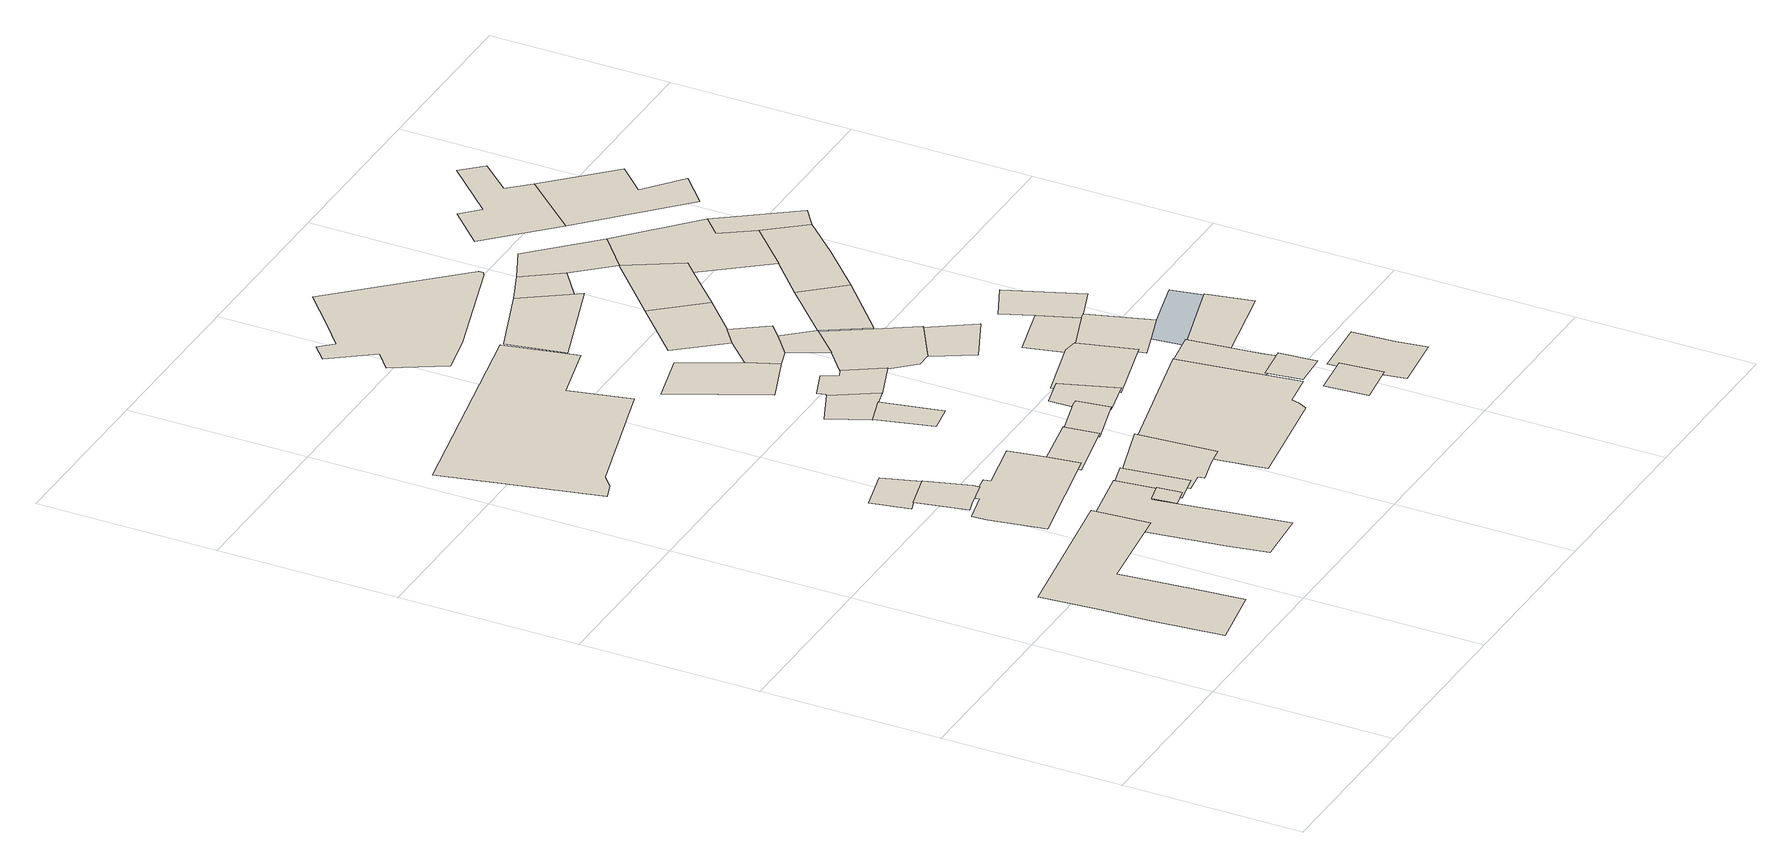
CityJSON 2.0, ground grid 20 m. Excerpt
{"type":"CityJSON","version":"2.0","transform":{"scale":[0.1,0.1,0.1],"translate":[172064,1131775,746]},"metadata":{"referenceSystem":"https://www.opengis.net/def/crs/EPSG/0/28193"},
"CityObjects":{
"building1":{"type":"Building","attributes":{"material":{"value":"dressed stone","sources":[{"name":"Amiran Atlas, sheet 11, map 4.2","type":"Secondary cartographic source"}],"paradata":{"author":"Beatrice Vaienti","date":"29-05-2023","version":0}},"time":{"estimatedStart":{"year":1841},"estimatedEnd":{"year":1938}},"roof":{"type":{"value":"hip","paradata":{"type":"user","author":"Beatrice Vaienti","date":"29-05-2023","comments":"In the Atlas the value is reported is 'gabled (tiles)', however it is not clear whether it refers to a hip or a gable roof. Therefore we assigned a random value between the two.","version":0}}},"numberOfFloors":{"value":"2","sources":[{"name":"Amiran Atlas, sheet 12, map 4.3","type":"Secondary cartographic source"}],"paradata":{"type":"user","author":"Beatrice Vaienti","date":"29-05-2023","comments":"In the atlas the value is \"1-3\", we have chosen a random value between 1 and 3 assigning a higher probability to 1 and 2 floors, respectively p=[0.35,0.35,0.3] for 1, 2, 3 floors","version":0}},"updatedGeometry":true,"terrainDifference":{"value":"3.437258095690166"}},"geometry":[{"type":"MultiSurface","lod":"0","boundaries":[[[0,1,2,3,4,5,6,7,8]]]}]},
"building2":{"type":"Building","attributes":{"material":{"value":"dressed stone","sources":[{"name":"Amiran Atlas, sheet 11, map 4.2","type":"Secondary cartographic source"}],"paradata":{"author":"Beatrice Vaienti","date":"29-05-2023","version":0}},"time":{"estimatedStart":{"year":1841},"estimatedEnd":{"year":1938}},"roof":{"type":{"value":"flat","paradata":{"type":"user","author":"Beatrice Vaienti","date":"29-05-2023","version":0}}},"numberOfFloors":{"value":"1","sources":[{"name":"Amiran Atlas, sheet 12, map 4.3","type":"Secondary cartographic source"}],"paradata":{"type":"user","author":"Beatrice Vaienti","date":"29-05-2023","comments":"In the atlas the value is \"1-3\", we have chosen a random value between 1 and 3 assigning a higher probability to 1 and 2 floors, respectively p=[0.35,0.35,0.3] for 1, 2, 3 floors","version":0}},"updatedGeometry":true,"terrainDifference":{"value":"0.8257360691478244"}},"geometry":[{"type":"MultiSurface","lod":"0","boundaries":[[[9,10,11,12,13]]]}]},
"building3":{"type":"Building","attributes":{"material":{"value":"dressed stone","sources":[{"name":"Amiran Atlas, sheet 11, map 4.2","type":"Secondary cartographic source"}],"paradata":{"author":"Beatrice Vaienti","date":"29-05-2023","version":0}},"time":{"estimatedStart":{"year":1841},"estimatedEnd":{"year":1938}},"roof":{"type":{"value":"flat","paradata":{"type":"user","author":"Beatrice Vaienti","date":"29-05-2023","version":0}}},"numberOfFloors":{"value":"3","sources":[{"name":"Amiran Atlas, sheet 12, map 4.3","type":"Secondary cartographic source"}],"paradata":{"type":"user","author":"Beatrice Vaienti","date":"29-05-2023","comments":"In the atlas the value is \"1-3\", we have chosen a random value between 1 and 3 assigning a higher probability to 1 and 2 floors, respectively p=[0.35,0.35,0.3] for 1, 2, 3 floors","version":0}},"updatedGeometry":true,"terrainDifference":{"value":"0.7704872213533381"}},"geometry":[{"type":"MultiSurface","lod":"0","boundaries":[[[14,15,16,17,18,19]]]}]},
"building4":{"type":"Building","attributes":{"material":{"value":"dressed stone","sources":[{"name":"Amiran Atlas, sheet 11, map 4.2","type":"Secondary cartographic source"}],"paradata":{"author":"Beatrice Vaienti","date":"29-05-2023","version":0}},"time":{"estimatedStart":{"year":1841},"estimatedEnd":{"year":1938}},"roof":{"type":{"value":"flat","paradata":{"type":"user","author":"Beatrice Vaienti","date":"29-05-2023","version":0}}},"numberOfFloors":{"value":"1","sources":[{"name":"Amiran Atlas, sheet 12, map 4.3","type":"Secondary cartographic source"}],"paradata":{"type":"user","author":"Beatrice Vaienti","date":"29-05-2023","comments":"In the atlas the value is \"1-3\", we have chosen a random value between 1 and 3 assigning a higher probability to 1 and 2 floors, respectively p=[0.35,0.35,0.3] for 1, 2, 3 floors","version":0}},"updatedGeometry":true,"terrainDifference":{"value":"1.8320247654512058"}},"geometry":[{"type":"MultiSurface","lod":"0","boundaries":[[[20,21,22,23,24,25,26,27]]]}]},
"building5":{"type":"Building","attributes":{"material":{"value":"dressed stone","sources":[{"name":"Amiran Atlas, sheet 11, map 4.2","type":"Secondary cartographic source"}],"paradata":{"author":"Beatrice Vaienti","date":"29-05-2023","version":0}},"time":{"estimatedStart":{"year":1841},"estimatedEnd":{"year":1938}},"roof":{"type":{"value":"flat","paradata":{"type":"user","author":"Beatrice Vaienti","date":"29-05-2023","version":0}}},"numberOfFloors":{"value":"3","sources":[{"name":"Amiran Atlas, sheet 12, map 4.3","type":"Secondary cartographic source"}],"paradata":{"type":"user","author":"Beatrice Vaienti","date":"29-05-2023","comments":"In the atlas the value is \"1-3\", we have chosen a random value between 1 and 3 assigning a higher probability to 1 and 2 floors, respectively p=[0.35,0.35,0.3] for 1, 2, 3 floors","version":0}},"updatedGeometry":true,"terrainDifference":{"value":"0.4299824862194946"}},"geometry":[{"type":"MultiSurface","lod":"0","boundaries":[[[28,29,30,31]]]}]},
"building6":{"type":"Building","attributes":{"material":{"value":"dressed stone","sources":[{"name":"Amiran Atlas, sheet 11, map 4.2","type":"Secondary cartographic source"}],"paradata":{"author":"Beatrice Vaienti","date":"29-05-2023","version":0}},"time":{"estimatedStart":{"year":1841},"estimatedEnd":{"year":1938}},"roof":{"type":{"value":"flat","paradata":{"type":"user","author":"Beatrice Vaienti","date":"29-05-2023","version":0}}},"numberOfFloors":{"value":"2","sources":[{"name":"Amiran Atlas, sheet 12, map 4.3","type":"Secondary cartographic source"}],"paradata":{"type":"user","author":"Beatrice Vaienti","date":"29-05-2023","comments":"In the atlas the value is \"1-3\", we have chosen a random value between 1 and 3 assigning a higher probability to 1 and 2 floors, respectively p=[0.35,0.35,0.3] for 1, 2, 3 floors","version":0}},"updatedGeometry":true,"terrainDifference":{"value":"2.21596628215292"}},"geometry":[{"type":"MultiSurface","lod":"0","boundaries":[[[32,33,34,35,36,37,38,39,40,41]]]}]},
"building7":{"type":"Building","attributes":{"material":{"value":"dressed stone","sources":[{"name":"Amiran Atlas, sheet 11, map 4.2","type":"Secondary cartographic source"}],"paradata":{"author":"Beatrice Vaienti","date":"29-05-2023","version":0}},"time":{"estimatedStart":{"year":1841},"estimatedEnd":{"year":1938}},"roof":{"type":{"value":"flat","paradata":{"type":"user","author":"Beatrice Vaienti","date":"29-05-2023","version":0}}},"numberOfFloors":{"value":"2","sources":[{"name":"Amiran Atlas, sheet 12, map 4.3","type":"Secondary cartographic source"}],"paradata":{"type":"user","author":"Beatrice Vaienti","date":"29-05-2023","comments":"In the atlas the value is \"1-3\", we have chosen a random value between 1 and 3 assigning a higher probability to 1 and 2 floors, respectively p=[0.35,0.35,0.3] for 1, 2, 3 floors","version":0}},"updatedGeometry":true,"terrainDifference":{"value":"0.7502610553853447"}},"geometry":[{"type":"MultiSurface","lod":"0","boundaries":[[[42,43,44,45,46]]]}]},
"building8":{"type":"Building","attributes":{"material":{"value":"dressed stone","sources":[{"name":"Amiran Atlas, sheet 11, map 4.2","type":"Secondary cartographic source"}],"paradata":{"author":"Beatrice Vaienti","date":"29-05-2023","version":0}},"time":{"estimatedStart":{"year":1841},"estimatedEnd":{"year":1938}},"roof":{"type":{"value":"domed","paradata":{"type":"user","author":"Beatrice Vaienti","date":"29-05-2023","version":0}}},"numberOfFloors":{"value":"1","sources":[{"name":"Amiran Atlas, sheet 12, map 4.3","type":"Secondary cartographic source"}],"paradata":{"type":"user","author":"Beatrice Vaienti","date":"29-05-2023","comments":"In the atlas the value is \"1-3\", we have chosen a random value between 1 and 3 assigning a higher probability to 1 and 2 floors, respectively p=[0.35,0.35,0.3] for 1, 2, 3 floors","version":0}},"updatedGeometry":true,"terrainDifference":{"value":"3.9379391100702343"}},"geometry":[{"type":"MultiSurface","lod":"0","boundaries":[[[47,48,49,50,51,52,53,54]]]}]},
"building9":{"type":"Building","attributes":{"material":{"value":"dressed stone","sources":[{"name":"Amiran Atlas, sheet 11, map 4.2","type":"Secondary cartographic source"}],"paradata":{"author":"Beatrice Vaienti","date":"29-05-2023","version":0}},"time":{"estimatedStart":{"year":1841},"estimatedEnd":{"year":1938}},"roof":{"type":{"value":"hip","paradata":{"type":"user","author":"Beatrice Vaienti","date":"29-05-2023","comments":"In the Atlas the value is reported is 'gabled (tiles)', however it is not clear whether it refers to a hip or a gable roof. Therefore we assigned a random value between the two.","version":0}}},"numberOfFloors":{"value":"2","sources":[{"name":"Amiran Atlas, sheet 12, map 4.3","type":"Secondary cartographic source"}],"paradata":{"type":"user","author":"Beatrice Vaienti","date":"29-05-2023","comments":"In the atlas the value is \"1-3\", we have chosen a random value between 1 and 3 assigning a higher probability to 1 and 2 floors, respectively p=[0.35,0.35,0.3] for 1, 2, 3 floors","version":0}},"updatedGeometry":true,"terrainDifference":{"value":"1.1109758219093784"}},"geometry":[{"type":"MultiSurface","lod":"0","boundaries":[[[55,56,57,58,59,60,61]]]}]},
"building10":{"type":"Building","attributes":{"material":{"value":"dressed stone","sources":[{"name":"Amiran Atlas, sheet 11, map 4.2","type":"Secondary cartographic source"}],"paradata":{"author":"Beatrice Vaienti","date":"29-05-2023","version":0}},"time":{"estimatedStart":{"year":1841},"estimatedEnd":{"year":1938}},"roof":{"type":{"value":"flat","paradata":{"type":"user","author":"Beatrice Vaienti","date":"29-05-2023","version":0}}},"numberOfFloors":{"value":"1","sources":[{"name":"Amiran Atlas, sheet 12, map 4.3","type":"Secondary cartographic source"}],"paradata":{"type":"user","author":"Beatrice Vaienti","date":"29-05-2023","comments":"In the atlas the value is \"1-3\", we have chosen a random value between 1 and 3 assigning a higher probability to 1 and 2 floors, respectively p=[0.35,0.35,0.3] for 1, 2, 3 floors","version":0}},"updatedGeometry":true,"terrainDifference":{"value":"1.0088172990038293"}},"geometry":[{"type":"MultiSurface","lod":"0","boundaries":[[[62,63,64,65]]]}]},
"building11":{"type":"Building","attributes":{"material":{"value":"dressed stone","sources":[{"name":"Amiran Atlas, sheet 11, map 4.2","type":"Secondary cartographic source"}],"paradata":{"author":"Beatrice Vaienti","date":"29-05-2023","version":0}},"time":{"estimatedStart":{"year":1841},"estimatedEnd":{"year":1938}},"roof":{"type":{"value":"flat","paradata":{"type":"user","author":"Beatrice Vaienti","date":"29-05-2023","version":0}}},"numberOfFloors":{"value":"2","sources":[{"name":"Amiran Atlas, sheet 12, map 4.3","type":"Secondary cartographic source"}],"paradata":{"type":"user","author":"Beatrice Vaienti","date":"29-05-2023","comments":"In the atlas the value is \"1-3\", we have chosen a random value between 1 and 3 assigning a higher probability to 1 and 2 floors, respectively p=[0.35,0.35,0.3] for 1, 2, 3 floors","version":0}},"updatedGeometry":true,"terrainDifference":{"value":"0.606574263845454"}},"geometry":[{"type":"MultiSurface","lod":"0","boundaries":[[[66,67,68,69]]]}]},
"building12":{"type":"Building","attributes":{"material":{"value":"dressed stone","sources":[{"name":"Amiran Atlas, sheet 11, map 4.2","type":"Secondary cartographic source"}],"paradata":{"author":"Beatrice Vaienti","date":"29-05-2023","version":0}},"time":{"estimatedStart":{"year":1841},"estimatedEnd":{"year":1938}},"roof":{"type":{"value":"flat","paradata":{"type":"user","author":"Beatrice Vaienti","date":"29-05-2023","version":0}}},"numberOfFloors":{"value":"2","sources":[{"name":"Amiran Atlas, sheet 12, map 4.3","type":"Secondary cartographic source"}],"paradata":{"type":"user","author":"Beatrice Vaienti","date":"29-05-2023","comments":"In the atlas the value is \"1-3\", we have chosen a random value between 1 and 3 assigning a higher probability to 1 and 2 floors, respectively p=[0.35,0.35,0.3] for 1, 2, 3 floors","version":0}},"updatedGeometry":true,"terrainDifference":{"value":"0.7149552802057005"}},"geometry":[{"type":"MultiSurface","lod":"0","boundaries":[[[70,71,72,73,74]]]}]},
"building13":{"type":"Building","attributes":{"material":{"value":"dressed stone","sources":[{"name":"Amiran Atlas, sheet 11, map 4.2","type":"Secondary cartographic source"}],"paradata":{"author":"Beatrice Vaienti","date":"29-05-2023","version":0}},"time":{"estimatedStart":{"year":1841},"estimatedEnd":{"year":1938}},"roof":{"type":{"value":"hip","paradata":{"type":"user","author":"Beatrice Vaienti","date":"29-05-2023","comments":"In the Atlas the value is reported is 'gabled (tiles)', however it is not clear whether it refers to a hip or a gable roof. Therefore we assigned a random value between the two.","version":0}}},"numberOfFloors":{"value":"2","sources":[{"name":"Amiran Atlas, sheet 12, map 4.3","type":"Secondary cartographic source"}],"paradata":{"type":"user","author":"Beatrice Vaienti","date":"29-05-2023","comments":"In the atlas the value is \"1-3\", we have chosen a random value between 1 and 3 assigning a higher probability to 1 and 2 floors, respectively p=[0.35,0.35,0.3] for 1, 2, 3 floors","version":0}},"updatedGeometry":true,"terrainDifference":{"value":"0.5171130310709122"}},"geometry":[{"type":"MultiSurface","lod":"0","boundaries":[[[75,76,77,78,79]]]}]},
"building14":{"type":"Building","attributes":{"material":{"value":"dressed stone","sources":[{"name":"Amiran Atlas, sheet 11, map 4.2","type":"Secondary cartographic source"}],"paradata":{"author":"Beatrice Vaienti","date":"29-05-2023","version":0}},"time":{"estimatedStart":{"year":1841},"estimatedEnd":{"year":1938}},"roof":{"type":{"value":"flat","paradata":{"type":"user","author":"Beatrice Vaienti","date":"29-05-2023","version":0}}},"numberOfFloors":{"value":"3","sources":[{"name":"Amiran Atlas, sheet 12, map 4.3","type":"Secondary cartographic source"}],"paradata":{"type":"user","author":"Beatrice Vaienti","date":"29-05-2023","comments":"In the atlas the value is \"1-3\", we have chosen a random value between 1 and 3 assigning a higher probability to 1 and 2 floors, respectively p=[0.35,0.35,0.3] for 1, 2, 3 floors","version":0}},"updatedGeometry":true,"terrainDifference":{"value":"1.204039812646457"}},"geometry":[{"type":"MultiSurface","lod":"0","boundaries":[[[80,81,82,83,84]]]}]},
"building15":{"type":"Building","attributes":{"material":{"value":"dressed stone","sources":[{"name":"Amiran Atlas, sheet 11, map 4.2","type":"Secondary cartographic source"}],"paradata":{"author":"Beatrice Vaienti","date":"29-05-2023","version":0}},"time":{"estimatedStart":{"year":1841},"estimatedEnd":{"year":1938}},"roof":{"type":{"value":"flat","paradata":{"type":"user","author":"Beatrice Vaienti","date":"29-05-2023","version":0}}},"numberOfFloors":{"value":"2","sources":[{"name":"Amiran Atlas, sheet 12, map 4.3","type":"Secondary cartographic source"}],"paradata":{"type":"user","author":"Beatrice Vaienti","date":"29-05-2023","comments":"In the atlas the value is \"1-3\", we have chosen a random value between 1 and 3 assigning a higher probability to 1 and 2 floors, respectively p=[0.35,0.35,0.3] for 1, 2, 3 floors","version":0}},"updatedGeometry":true,"terrainDifference":{"value":"1.6323331567246933"}},"geometry":[{"type":"MultiSurface","lod":"0","boundaries":[[[85,86,87,88,89,90,91,92,93]]]}]},
"building16":{"type":"Building","attributes":{"material":{"value":"dressed stone","sources":[{"name":"Amiran Atlas, sheet 11, map 4.2","type":"Secondary cartographic source"}],"paradata":{"author":"Beatrice Vaienti","date":"29-05-2023","version":0}},"time":{"estimatedStart":{"year":1841},"estimatedEnd":{"year":1938}},"roof":{"type":{"value":"flat","paradata":{"type":"user","author":"Beatrice Vaienti","date":"29-05-2023","version":0}}},"numberOfFloors":{"value":"2","sources":[{"name":"Amiran Atlas, sheet 12, map 4.3","type":"Secondary cartographic source"}],"paradata":{"type":"user","author":"Beatrice Vaienti","date":"29-05-2023","comments":"In the atlas the value is \"1-3\", we have chosen a random value between 1 and 3 assigning a higher probability to 1 and 2 floors, respectively p=[0.35,0.35,0.3] for 1, 2, 3 floors","version":0}},"updatedGeometry":true,"terrainDifference":{"value":"0.22734903493826278"}},"geometry":[{"type":"MultiSurface","lod":"0","boundaries":[[[94,95,96,97,98,99,100,101]]]}]},
"building17":{"type":"Building","attributes":{"material":{"value":"dressed stone","sources":[{"name":"Amiran Atlas, sheet 11, map 4.2","type":"Secondary cartographic source"}],"paradata":{"author":"Beatrice Vaienti","date":"29-05-2023","version":0}},"time":{"estimatedStart":{"year":1841},"estimatedEnd":{"year":1938}},"roof":{"type":{"value":"domed","paradata":{"type":"user","author":"Beatrice Vaienti","date":"29-05-2023","version":0}}},"numberOfFloors":{"value":"3","sources":[{"name":"Amiran Atlas, sheet 12, map 4.3","type":"Secondary cartographic source"}],"paradata":{"type":"user","author":"Beatrice Vaienti","date":"29-05-2023","comments":"In the atlas the value is \"1-3\", we have chosen a random value between 1 and 3 assigning a higher probability to 1 and 2 floors, respectively p=[0.35,0.35,0.3] for 1, 2, 3 floors","version":0}},"updatedGeometry":true,"terrainDifference":{"value":"0.4690603422130225"}},"geometry":[{"type":"MultiSurface","lod":"0","boundaries":[[[102,103,104,105,106,107]]]}]},
"building18":{"type":"Building","attributes":{"material":{"value":"dressed stone","sources":[{"name":"Amiran Atlas, sheet 11, map 4.2","type":"Secondary cartographic source"}],"paradata":{"author":"Beatrice Vaienti","date":"29-05-2023","version":0}},"time":{"estimatedStart":{"year":1841},"estimatedEnd":{"year":1938}},"roof":{"type":{"value":"domed","paradata":{"type":"user","author":"Beatrice Vaienti","date":"29-05-2023","version":0}}},"numberOfFloors":{"value":"3","sources":[{"name":"Amiran Atlas, sheet 12, map 4.3","type":"Secondary cartographic source"}],"paradata":{"type":"user","author":"Beatrice Vaienti","date":"29-05-2023","comments":"In the atlas the value is \"1-3\", we have chosen a random value between 1 and 3 assigning a higher probability to 1 and 2 floors, respectively p=[0.35,0.35,0.3] for 1, 2, 3 floors","version":0}},"updatedGeometry":true,"terrainDifference":{"value":"2.5144906323185423"}},"geometry":[{"type":"MultiSurface","lod":"0","boundaries":[[[108,109,110,111,112,113,114,115,116,117,118,119,120]]]}]},
"building19":{"type":"Building","attributes":{"material":{"value":"dressed stone","sources":[{"name":"Amiran Atlas, sheet 11, map 4.2","type":"Secondary cartographic source"}],"paradata":{"author":"Beatrice Vaienti","date":"29-05-2023","version":0}},"time":{"estimatedStart":{"year":1841},"estimatedEnd":{"year":1938}},"roof":{"type":{"value":"flat","paradata":{"type":"user","author":"Beatrice Vaienti","date":"29-05-2023","version":0}}},"numberOfFloors":{"value":"1","sources":[{"name":"Amiran Atlas, sheet 12, map 4.3","type":"Secondary cartographic source"}],"paradata":{"type":"user","author":"Beatrice Vaienti","date":"29-05-2023","comments":"In the atlas the value is \"1-3\", we have chosen a random value between 1 and 3 assigning a higher probability to 1 and 2 floors, respectively p=[0.35,0.35,0.3] for 1, 2, 3 floors","version":0}},"updatedGeometry":true,"terrainDifference":{"value":"2.3283064365386963e-13"}},"geometry":[{"type":"MultiSurface","lod":"0","boundaries":[[[82,81,121,122,123,124,125]]]}]},
"building20":{"type":"Building","attributes":{"material":{"value":"dressed stone","sources":[{"name":"Amiran Atlas, sheet 11, map 4.2","type":"Secondary cartographic source"}],"paradata":{"author":"Beatrice Vaienti","date":"29-05-2023","version":0}},"time":{"estimatedStart":{"year":1841},"estimatedEnd":{"year":1938}},"roof":{"type":{"value":"flat","paradata":{"type":"user","author":"Beatrice Vaienti","date":"29-05-2023","version":0}}},"numberOfFloors":{"value":"1","sources":[{"name":"Amiran Atlas, sheet 12, map 4.3","type":"Secondary cartographic source"}],"paradata":{"type":"user","author":"Beatrice Vaienti","date":"29-05-2023","comments":"In the atlas the value is \"1-3\", we have chosen a random value between 1 and 3 assigning a higher probability to 1 and 2 floors, respectively p=[0.35,0.35,0.3] for 1, 2, 3 floors","version":0}},"updatedGeometry":true,"terrainDifference":{"value":"0.9658957845433616"}},"geometry":[{"type":"MultiSurface","lod":"0","boundaries":[[[126,127,128,129]]]}]},
"building21":{"type":"Building","attributes":{"material":{"value":"dressed stone","sources":[{"name":"Amiran Atlas, sheet 11, map 4.2","type":"Secondary cartographic source"}],"paradata":{"author":"Beatrice Vaienti","date":"29-05-2023","version":0}},"time":{"estimatedStart":{"year":1841},"estimatedEnd":{"year":1938}},"roof":{"type":{"value":"gable","paradata":{"type":"user","author":"Beatrice Vaienti","date":"29-05-2023","comments":"In the Atlas the value is reported is 'gabled (tiles)', however it is not clear whether it refers to a hip or a gable roof. Therefore we assigned a random value between the two.","version":0}}},"numberOfFloors":{"value":"2","sources":[{"name":"Amiran Atlas, sheet 12, map 4.3","type":"Secondary cartographic source"}],"paradata":{"type":"user","author":"Beatrice Vaienti","date":"29-05-2023","comments":"In the atlas the value is \"1-3\", we have chosen a random value between 1 and 3 assigning a higher probability to 1 and 2 floors, respectively p=[0.35,0.35,0.3] for 1, 2, 3 floors","version":0}},"updatedGeometry":true,"terrainDifference":{"value":"1.1641532182693482e-13"}},"geometry":[{"type":"MultiSurface","lod":"0","boundaries":[[[121,130,131,132,122]]]}]},
"building22":{"type":"Building","attributes":{"material":{"value":"dressed stone","sources":[{"name":"Amiran Atlas, sheet 11, map 4.2","type":"Secondary cartographic source"}],"paradata":{"author":"Beatrice Vaienti","date":"29-05-2023","version":0}},"time":{"estimatedStart":{"year":1841},"estimatedEnd":{"year":1938}},"roof":{"type":{"value":"domed","paradata":{"type":"user","author":"Beatrice Vaienti","date":"29-05-2023","version":0}}},"numberOfFloors":{"value":"3","sources":[{"name":"Amiran Atlas, sheet 12, map 4.3","type":"Secondary cartographic source"}],"paradata":{"type":"user","author":"Beatrice Vaienti","date":"29-05-2023","comments":"In the atlas the value is \"1-3\", we have chosen a random value between 1 and 3 assigning a higher probability to 1 and 2 floors, respectively p=[0.35,0.35,0.3] for 1, 2, 3 floors","version":0}},"updatedGeometry":true,"terrainDifference":{"value":"0.7415327189211967"}},"geometry":[{"type":"MultiSurface","lod":"0","boundaries":[[[133,134,135,136,137,138]]]}]},
"building23":{"type":"Building","attributes":{"material":{"value":"dressed stone","sources":[{"name":"Amiran Atlas, sheet 11, map 4.2","type":"Secondary cartographic source"}],"paradata":{"author":"Beatrice Vaienti","date":"29-05-2023","version":0}},"time":{"estimatedStart":{"year":1841},"estimatedEnd":{"year":1938}},"roof":{"type":{"value":"domed","paradata":{"type":"user","author":"Beatrice Vaienti","date":"29-05-2023","version":0}}},"numberOfFloors":{"value":"3","sources":[{"name":"Amiran Atlas, sheet 12, map 4.3","type":"Secondary cartographic source"}],"paradata":{"type":"user","author":"Beatrice Vaienti","date":"29-05-2023","comments":"In the atlas the value is \"1-3\", we have chosen a random value between 1 and 3 assigning a higher probability to 1 and 2 floors, respectively p=[0.35,0.35,0.3] for 1, 2, 3 floors","version":0}},"updatedGeometry":true,"terrainDifference":{"value":"0.10912026668060572"}},"geometry":[{"type":"MultiSurface","lod":"0","boundaries":[[[139,140,141,142,143,144,145,146]]]}]},
"building24":{"type":"Building","attributes":{"material":{"value":"dressed stone","sources":[{"name":"Amiran Atlas, sheet 11, map 4.2","type":"Secondary cartographic source"}],"paradata":{"author":"Beatrice Vaienti","date":"29-05-2023","version":0}},"time":{"estimatedStart":{"year":1841},"estimatedEnd":{"year":1938}},"roof":{"type":{"value":"flat","paradata":{"type":"user","author":"Beatrice Vaienti","date":"29-05-2023","version":0}}},"numberOfFloors":{"value":"2","sources":[{"name":"Amiran Atlas, sheet 12, map 4.3","type":"Secondary cartographic source"}],"paradata":{"type":"user","author":"Beatrice Vaienti","date":"29-05-2023","comments":"In the atlas the value is \"1-3\", we have chosen a random value between 1 and 3 assigning a higher probability to 1 and 2 floors, respectively p=[0.35,0.35,0.3] for 1, 2, 3 floors","version":0}},"updatedGeometry":true,"terrainDifference":{"value":"0.48340824361913837"}},"geometry":[{"type":"MultiSurface","lod":"0","boundaries":[[[147,148,149,150]]]}]},
"building25":{"type":"Building","attributes":{"material":{"value":"dressed stone","sources":[{"name":"Amiran Atlas, sheet 11, map 4.2","type":"Secondary cartographic source"}],"paradata":{"author":"Beatrice Vaienti","date":"29-05-2023","version":0}},"time":{"estimatedStart":{"year":1841},"estimatedEnd":{"year":1938}},"roof":{"type":{"value":"flat","paradata":{"type":"user","author":"Beatrice Vaienti","date":"29-05-2023","version":0}}},"numberOfFloors":{"value":"2","sources":[{"name":"Amiran Atlas, sheet 12, map 4.3","type":"Secondary cartographic source"}],"paradata":{"type":"user","author":"Beatrice Vaienti","date":"29-05-2023","comments":"In the atlas the value is \"1-3\", we have chosen a random value between 1 and 3 assigning a higher probability to 1 and 2 floors, respectively p=[0.35,0.35,0.3] for 1, 2, 3 floors","version":0}},"updatedGeometry":true,"terrainDifference":{"value":"0.06147540983615909"}},"geometry":[{"type":"MultiSurface","lod":"0","boundaries":[[[151,152,153,125,124]]]}]},
"building26":{"type":"Building","attributes":{"material":{"value":"dressed stone","sources":[{"name":"Amiran Atlas, sheet 11, map 4.2","type":"Secondary cartographic source"}],"paradata":{"author":"Beatrice Vaienti","date":"29-05-2023","version":0}},"time":{"estimatedStart":{"year":1841},"estimatedEnd":{"year":1938}},"roof":{"type":{"value":"flat","paradata":{"type":"user","author":"Beatrice Vaienti","date":"29-05-2023","version":0}}},"numberOfFloors":{"value":"2","sources":[{"name":"Amiran Atlas, sheet 12, map 4.3","type":"Secondary cartographic source"}],"paradata":{"type":"user","author":"Beatrice Vaienti","date":"29-05-2023","comments":"In the atlas the value is \"1-3\", we have chosen a random value between 1 and 3 assigning a higher probability to 1 and 2 floors, respectively p=[0.35,0.35,0.3] for 1, 2, 3 floors","version":0}},"updatedGeometry":true,"terrainDifference":{"value":"0.4044124916610308"}},"geometry":[{"type":"MultiSurface","lod":"0","boundaries":[[[154,155,156,157]]]}]},
"building27":{"type":"Building","attributes":{"material":{"value":"dressed stone","sources":[{"name":"Amiran Atlas, sheet 11, map 4.2","type":"Secondary cartographic source"}],"paradata":{"author":"Beatrice Vaienti","date":"29-05-2023","version":0}},"time":{"estimatedStart":{"year":1841},"estimatedEnd":{"year":1938}},"roof":{"type":{"value":"domed","paradata":{"type":"user","author":"Beatrice Vaienti","date":"29-05-2023","version":0}}},"numberOfFloors":{"value":"2","sources":[{"name":"Amiran Atlas, sheet 12, map 4.3","type":"Secondary cartographic source"}],"paradata":{"type":"user","author":"Beatrice Vaienti","date":"29-05-2023","comments":"In the atlas the value is \"1-3\", we have chosen a random value between 1 and 3 assigning a higher probability to 1 and 2 floors, respectively p=[0.35,0.35,0.3] for 1, 2, 3 floors","version":0}},"updatedGeometry":true,"terrainDifference":{"value":"0.14486687999987044"}},"geometry":[{"type":"MultiSurface","lod":"0","boundaries":[[[158,159,160,161]]]}]},
"building28":{"type":"Building","attributes":{"material":{"value":"dressed stone","sources":[{"name":"Amiran Atlas, sheet 11, map 4.2","type":"Secondary cartographic source"}],"paradata":{"author":"Beatrice Vaienti","date":"29-05-2023","version":0}},"time":{"estimatedStart":{"year":1841},"estimatedEnd":{"year":1938}},"roof":{"type":{"value":"flat","paradata":{"type":"user","author":"Beatrice Vaienti","date":"29-05-2023","version":0}}},"numberOfFloors":{"value":"3","sources":[{"name":"Amiran Atlas, sheet 12, map 4.3","type":"Secondary cartographic source"}],"paradata":{"type":"user","author":"Beatrice Vaienti","date":"29-05-2023","comments":"In the atlas the value is \"1-3\", we have chosen a random value between 1 and 3 assigning a higher probability to 1 and 2 floors, respectively p=[0.35,0.35,0.3] for 1, 2, 3 floors","version":0}},"updatedGeometry":true,"terrainDifference":{"value":"0.6694773411266506"}},"geometry":[{"type":"MultiSurface","lod":"0","boundaries":[[[162,163,164,165,166,167]]]}]},
"building29":{"type":"Building","attributes":{"material":{"value":"dressed stone","sources":[{"name":"Amiran Atlas, sheet 11, map 4.2","type":"Secondary cartographic source"}],"paradata":{"author":"Beatrice Vaienti","date":"29-05-2023","version":0}},"time":{"estimatedStart":{"year":1841},"estimatedEnd":{"year":1938}},"roof":{"type":{"value":"flat","paradata":{"type":"user","author":"Beatrice Vaienti","date":"29-05-2023","version":0}}},"numberOfFloors":{"value":"1","sources":[{"name":"Amiran Atlas, sheet 12, map 4.3","type":"Secondary cartographic source"}],"paradata":{"type":"user","author":"Beatrice Vaienti","date":"29-05-2023","comments":"In the atlas the value is \"1-3\", we have chosen a random value between 1 and 3 assigning a higher probability to 1 and 2 floors, respectively p=[0.35,0.35,0.3] for 1, 2, 3 floors","version":0}},"updatedGeometry":true,"terrainDifference":{"value":"0.0"}},"geometry":[{"type":"MultiSurface","lod":"0","boundaries":[[[168,169,170,128]]]}]},
"building30":{"type":"Building","attributes":{"material":{"value":"dressed stone","sources":[{"name":"Amiran Atlas, sheet 11, map 4.2","type":"Secondary cartographic source"}],"paradata":{"author":"Beatrice Vaienti","date":"29-05-2023","version":0}},"time":{"estimatedStart":{"year":1841},"estimatedEnd":{"year":1938}},"roof":{"type":{"value":"flat","paradata":{"type":"user","author":"Beatrice Vaienti","date":"29-05-2023","version":0}}},"numberOfFloors":{"value":"2","sources":[{"name":"Amiran Atlas, sheet 12, map 4.3","type":"Secondary cartographic source"}],"paradata":{"type":"user","author":"Beatrice Vaienti","date":"29-05-2023","comments":"In the atlas the value is \"1-3\", we have chosen a random value between 1 and 3 assigning a higher probability to 1 and 2 floors, respectively p=[0.35,0.35,0.3] for 1, 2, 3 floors","version":0}},"updatedGeometry":true,"terrainDifference":{"value":"0.7273186514113331"}},"geometry":[{"type":"MultiSurface","lod":"0","boundaries":[[[171,172,173,174,175,176,177]]]}]},
"building31":{"type":"Building","attributes":{"material":{"value":"dressed stone","sources":[{"name":"Amiran Atlas, sheet 11, map 4.2","type":"Secondary cartographic source"}],"paradata":{"author":"Beatrice Vaienti","date":"29-05-2023","version":0}},"time":{"estimatedStart":{"year":1841},"estimatedEnd":{"year":1938}},"roof":{"type":{"value":"domed","paradata":{"type":"user","author":"Beatrice Vaienti","date":"29-05-2023","version":0}}},"numberOfFloors":{"value":"1","sources":[{"name":"Amiran Atlas, sheet 12, map 4.3","type":"Secondary cartographic source"}],"paradata":{"type":"user","author":"Beatrice Vaienti","date":"29-05-2023","comments":"In the atlas the value is \"1-3\", we have chosen a random value between 1 and 3 assigning a higher probability to 1 and 2 floors, respectively p=[0.35,0.35,0.3] for 1, 2, 3 floors","version":0}},"updatedGeometry":true,"terrainDifference":{"value":"0.35739802692690864"}},"geometry":[{"type":"MultiSurface","lod":"0","boundaries":[[[178,179,180,181,182]]]}]},
"building32":{"type":"Building","attributes":{"material":{"value":"dressed stone","sources":[{"name":"Amiran Atlas, sheet 11, map 4.2","type":"Secondary cartographic source"}],"paradata":{"author":"Beatrice Vaienti","date":"29-05-2023","version":0}},"time":{"estimatedStart":{"year":1841},"estimatedEnd":{"year":1938}},"roof":{"type":{"value":"flat","paradata":{"type":"user","author":"Beatrice Vaienti","date":"29-05-2023","version":0}}},"numberOfFloors":{"value":"1","sources":[{"name":"Amiran Atlas, sheet 12, map 4.3","type":"Secondary cartographic source"}],"paradata":{"type":"user","author":"Beatrice Vaienti","date":"29-05-2023","comments":"In the atlas the value is \"1-3\", we have chosen a random value between 1 and 3 assigning a higher probability to 1 and 2 floors, respectively p=[0.35,0.35,0.3] for 1, 2, 3 floors","version":0}},"updatedGeometry":true,"terrainDifference":{"value":"2.3283064365386963e-13"}},"geometry":[{"type":"MultiSurface","lod":"0","boundaries":[[[183,184,185,132]]]}]},
"building33":{"type":"Building","attributes":{"material":{"value":"dressed stone","sources":[{"name":"Amiran Atlas, sheet 11, map 4.2","type":"Secondary cartographic source"}],"paradata":{"author":"Beatrice Vaienti","date":"29-05-2023","version":0}},"time":{"estimatedStart":{"year":1841},"estimatedEnd":{"year":1938}},"roof":{"type":{"value":"flat","paradata":{"type":"predicted","date":"05-06-2023","comments":"Random Forest Classifier","version":0}}},"numberOfFloors":{"value":"3","sources":[{"name":"Amiran Atlas, sheet 12, map 4.3","type":"Secondary cartographic source"}],"paradata":{"type":"user","author":"Beatrice Vaienti","date":"29-05-2023","comments":"In the atlas the value is \"1-3\", we have chosen a random value between 1 and 3 assigning a higher probability to 1 and 2 floors, respectively p=[0.35,0.35,0.3] for 1, 2, 3 floors","version":0}},"updatedGeometry":true,"terrainDifference":{"value":"0.5558768790569156"}},"geometry":[{"type":"MultiSurface","lod":"0","boundaries":[[[179,186,187,188,189,190,180]]]}]},
"building34":{"type":"Building","attributes":{"material":{"value":"dressed stone","sources":[{"name":"Amiran Atlas, sheet 11, map 4.2","type":"Secondary cartographic source"}],"paradata":{"author":"Beatrice Vaienti","date":"29-05-2023","version":0}},"time":{"estimatedStart":{"year":1841},"estimatedEnd":{"year":1938}},"roof":{"type":{"value":"flat","paradata":{"type":"user","author":"Beatrice Vaienti","date":"29-05-2023","version":0}}},"numberOfFloors":{"value":"1","sources":[{"name":"Amiran Atlas, sheet 12, map 4.3","type":"Secondary cartographic source"}],"paradata":{"type":"user","author":"Beatrice Vaienti","date":"29-05-2023","comments":"In the atlas the value is \"1-3\", we have chosen a random value between 1 and 3 assigning a higher probability to 1 and 2 floors, respectively p=[0.35,0.35,0.3] for 1, 2, 3 floors","version":0}},"updatedGeometry":true,"terrainDifference":{"value":"1.1641532182693482e-13"}},"geometry":[{"type":"MultiSurface","lod":"0","boundaries":[[[151,191,192,193,152]]]}]},
"building35":{"type":"Building","attributes":{"material":{"paradata":{"version":0}},"time":{"estimatedStart":{"year":1841},"estimatedEnd":{"year":1938}},"roof":{"type":{"value":"flat","paradata":{"type":"user","author":"Beatrice Vaienti","date":"29-05-2023","version":0}}},"numberOfFloors":{"value":"1","sources":[{"name":"Amiran Atlas, sheet 12, map 4.3","type":"Secondary cartographic source"}],"paradata":{"type":"user","author":"Beatrice Vaienti","date":"29-05-2023","comments":"In the atlas the value is \"1-3\", we have chosen a random value between 1 and 3 assigning a higher probability to 1 and 2 floors, respectively p=[0.35,0.35,0.3] for 1, 2, 3 floors","version":0}},"updatedGeometry":true,"terrainDifference":{"value":"0.0"}},"geometry":[{"type":"MultiSurface","lod":"0","boundaries":[[[194,195,170,169,193]]]}]},
"building36":{"type":"Building","attributes":{"material":{"value":"dressed stone","sources":[{"name":"Amiran Atlas, sheet 11, map 4.2","type":"Secondary cartographic source"}],"paradata":{"author":"Beatrice Vaienti","date":"29-05-2023","version":0}},"time":{"estimatedStart":{"year":1841},"estimatedEnd":{"year":1938}},"roof":{"type":{"value":"flat","paradata":{"type":"user","author":"Beatrice Vaienti","date":"29-05-2023","version":0}}},"numberOfFloors":{"value":"1","sources":[{"name":"Amiran Atlas, sheet 12, map 4.3","type":"Secondary cartographic source"}],"paradata":{"type":"user","author":"Beatrice Vaienti","date":"29-05-2023","comments":"In the atlas the value is \"1-3\", we have chosen a random value between 1 and 3 assigning a higher probability to 1 and 2 floors, respectively p=[0.35,0.35,0.3] for 1, 2, 3 floors","version":0}},"updatedGeometry":true,"terrainDifference":{"value":"0.8067036332233111"}},"geometry":[{"type":"MultiSurface","lod":"0","boundaries":[[[196,197,198,199]]]}]},
"object1":{"type":"GenericCityObject","attributes":{"material":{"value":"dressed stone","sources":[{"name":"Amiran Atlas, sheet 11, map 4.2","type":"Secondary cartographic source"}],"paradata":{"author":"Beatrice Vaienti","date":"29-05-2023","version":0}},"time":{"estimatedStart":{"year":1841},"estimatedEnd":{"year":1938}},"roof":{"type":{"value":"flat","paradata":{"type":"user","author":"Beatrice Vaienti","date":"29-05-2023","version":0}}},"numberOfFloors":{"value":"1","sources":[{"name":"Amiran Atlas, sheet 12, map 4.3","type":"Secondary cartographic source"}],"paradata":{"type":"user","author":"Beatrice Vaienti","date":"29-05-2023","comments":"In the atlas the value is \"1-3\", we have chosen a random value between 1 and 3 assigning a higher probability to 1 and 2 floors, respectively p=[0.35,0.35,0.3] for 1, 2, 3 floors","version":0}},"updatedGeometry":true,"terrainDifference":{"value":"0.6789060133115854"}},"geometry":[{"type":"MultiSurface","lod":"0","boundaries":[[[200,201,202,203,204]]]}]},
"building37":{"type":"Building","attributes":{"material":{"value":"dressed stone","sources":[{"name":"Amiran Atlas, sheet 11, map 4.2","type":"Secondary cartographic source"}],"paradata":{"author":"Beatrice Vaienti","date":"29-05-2023","version":0}},"time":{"estimatedStart":{"year":1841},"estimatedEnd":{"year":1938}},"roof":{"type":{"value":"domed","paradata":{"type":"user","author":"Beatrice Vaienti","date":"29-05-2023","version":0}}},"numberOfFloors":{"value":"2","sources":[{"name":"Amiran Atlas, sheet 12, map 4.3","type":"Secondary cartographic source"}],"paradata":{"type":"user","author":"Beatrice Vaienti","date":"29-05-2023","comments":"In the atlas the value is \"1-3\", we have chosen a random value between 1 and 3 assigning a higher probability to 1 and 2 floors, respectively p=[0.35,0.35,0.3] for 1, 2, 3 floors","version":0}},"updatedGeometry":true,"terrainDifference":{"value":"0.2504557529038284"}},"geometry":[{"type":"MultiSurface","lod":"0","boundaries":[[[180,190,205,206,207,181]]]}]},
"building38":{"type":"Building","attributes":{"material":{"value":"dressed stone","sources":[{"name":"Amiran Atlas, sheet 11, map 4.2","type":"Secondary cartographic source"}],"paradata":{"author":"Beatrice Vaienti","date":"29-05-2023","version":0}},"time":{"estimatedStart":{"year":1841},"estimatedEnd":{"year":1938}},"roof":{"type":{"value":"flat","paradata":{"type":"user","author":"Beatrice Vaienti","date":"29-05-2023","version":0}}},"numberOfFloors":{"value":"3","sources":[{"name":"Amiran Atlas, sheet 12, map 4.3","type":"Secondary cartographic source"}],"paradata":{"type":"user","author":"Beatrice Vaienti","date":"29-05-2023","comments":"In the atlas the value is \"1-3\", we have chosen a random value between 1 and 3 assigning a higher probability to 1 and 2 floors, respectively p=[0.35,0.35,0.3] for 1, 2, 3 floors","version":0}},"updatedGeometry":true,"terrainDifference":{"value":"1.1641532182693482e-13"}},"geometry":[{"type":"MultiSurface","lod":"0","boundaries":[[[208,194,193,192,191,209,210,211]]]}]},
"building39":{"type":"Building","attributes":{"material":{"value":"dressed stone","sources":[{"name":"Amiran Atlas, sheet 11, map 4.2","type":"Secondary cartographic source"}],"paradata":{"author":"Beatrice Vaienti","date":"29-05-2023","version":0}},"time":{"estimatedStart":{"year":1841},"estimatedEnd":{"year":1938}},"roof":{"type":{"value":"domed","paradata":{"type":"user","author":"Beatrice Vaienti","date":"29-05-2023","version":0}}},"numberOfFloors":{"value":"2","sources":[{"name":"Amiran Atlas, sheet 12, map 4.3","type":"Secondary cartographic source"}],"paradata":{"type":"user","author":"Beatrice Vaienti","date":"29-05-2023","comments":"In the atlas the value is \"1-3\", we have chosen a random value between 1 and 3 assigning a higher probability to 1 and 2 floors, respectively p=[0.35,0.35,0.3] for 1, 2, 3 floors","version":0}},"updatedGeometry":true,"terrainDifference":{"value":"1.1641532182693482e-13"}},"geometry":[{"type":"MultiSurface","lod":"0","boundaries":[[[185,184,212,213,210,209]]]}]},
"building40":{"type":"Building","attributes":{"material":{"value":"dressed stone","sources":[{"name":"Amiran Atlas, sheet 11, map 4.2","type":"Secondary cartographic source"}],"paradata":{"author":"Beatrice Vaienti","date":"29-05-2023","version":0}},"time":{"estimatedStart":{"year":1841},"estimatedEnd":{"year":1938}},"roof":{"type":{"value":"flat","paradata":{"type":"user","author":"Beatrice Vaienti","date":"29-05-2023","version":0}}},"numberOfFloors":{"value":"3","sources":[{"name":"Amiran Atlas, sheet 12, map 4.3","type":"Secondary cartographic source"}],"paradata":{"type":"user","author":"Beatrice Vaienti","date":"29-05-2023","comments":"In the atlas the value is \"1-3\", we have chosen a random value between 1 and 3 assigning a higher probability to 1 and 2 floors, respectively p=[0.35,0.35,0.3] for 1, 2, 3 floors","version":0}},"updatedGeometry":true,"terrainDifference":{"value":"1.1641532182693482e-13"}},"geometry":[{"type":"MultiSurface","lod":"0","boundaries":[[[214,215,216,217,218,219,220,221]]]}]},
"building41":{"type":"Building","attributes":{"material":{"value":"dressed stone","sources":[{"name":"Amiran Atlas, sheet 11, map 4.2","type":"Secondary cartographic source"}],"paradata":{"author":"Beatrice Vaienti","date":"29-05-2023","version":0}},"time":{"estimatedStart":{"year":1841},"estimatedEnd":{"year":1938}},"roof":{"type":{"value":"flat","paradata":{"type":"predicted","date":"05-06-2023","comments":"Random Forest Classifier","version":0}}},"numberOfFloors":{"value":"1","sources":[{"name":"Amiran Atlas, sheet 12, map 4.3","type":"Secondary cartographic source"}],"paradata":{"type":"user","author":"Beatrice Vaienti","date":"29-05-2023","comments":"In the atlas the value is \"1-3\", we have chosen a random value between 1 and 3 assigning a higher probability to 1 and 2 floors, respectively p=[0.35,0.35,0.3] for 1, 2, 3 floors","version":0}},"updatedGeometry":true,"terrainDifference":{"value":"1.1641532182693482e-13"}},"geometry":[{"type":"MultiSurface","lod":"0","boundaries":[[[210,213,222,208,211]]]}]},
"building42":{"type":"Building","attributes":{"material":{"value":"dressed stone","sources":[{"name":"Amiran Atlas, sheet 11, map 4.2","type":"Secondary cartographic source"}],"paradata":{"author":"Beatrice Vaienti","date":"29-05-2023","version":0}},"time":{"estimatedStart":{"year":1841},"estimatedEnd":{"year":1938}},"roof":{"type":{"value":"domed","paradata":{"type":"user","author":"Beatrice Vaienti","date":"29-05-2023","version":0}}},"numberOfFloors":{"value":"2","sources":[{"name":"Amiran Atlas, sheet 12, map 4.3","type":"Secondary cartographic source"}],"paradata":{"type":"user","author":"Beatrice Vaienti","date":"29-05-2023","comments":"In the atlas the value is \"1-3\", we have chosen a random value between 1 and 3 assigning a higher probability to 1 and 2 floors, respectively p=[0.35,0.35,0.3] for 1, 2, 3 floors","version":0}},"updatedGeometry":true,"terrainDifference":{"value":"1.1641532182693482e-13"}},"geometry":[{"type":"MultiSurface","lod":"0","boundaries":[[[223,217,216,224,225,226]]]}]}
},
"vertices":[
[195,166,50],[190,229,50],[19,202,50],[24,142,50],[28,78,50],[36,4,50],[106,16,50],[101,71,50],[93,152,50],
[116,438,42],[125,395,42],[135,398,42],[176,409,42],[163,450,42],
[147,342,43],[158,345,43],[191,353,43],[190,360,43],[176,409,43],[135,398,43],
[253,194,38],[274,199,38],[269,244,38],[190,229,38],[195,166,38],[207,88,38],[215,44,38],[275,49,38],
[274,199,39],[253,194,39],[256,167,39],[277,172,39],
[159,328,29],[170,267,29],[297,294,29],[292,333,29],[285,370,29],[227,358,29],[225,366,29],[190,360,29],[191,353,29],[158,345,29],
[300,252,33],[269,244,33],[274,199,33],[277,172,33],[310,179,33],
[206,818,20],[273,835,20],[255,915,20],[3,863,20],[44,691,20],[62,697,20],[76,709,20],[222,750,20],
[363,183,24],[385,187,24],[378,275,24],[300,252,24],[310,179,24],[333,183,24],[334,176,24],
[292,333,21],[297,294,21],[368,309,21],[363,347,21],
[337,538,12],[305,528,12],[321,466,12],[351,471,12],
[305,528,11],[337,538,11],[355,543,11],[327,590,11],[285,572,11],
[368,309,17],[424,324,17],[419,361,17],[412,360,17],[363,347,17],
[306,637,10],[362,658,10],[348,691,10],[316,753,10],[257,738,10],
[520,173,14],[557,179,14],[551,221,14],[538,313,14],[378,275,14],[385,187,14],[393,135,14],[513,154,14],[518,164,14],
[327,590,10],[355,543,10],[402,560,10],[377,600,10],[367,596,10],[358,613,10],[327,601,10],[330,592,10],
[419,361,14],[424,324,14],[465,334,14],[444,395,14],[411,387,14],[412,360,14],
[199,1068,10],[185,1083,10],[167,1067,10],[201,1021,10],[180,1003,10],[212,948,10],[259,958,10],[381,996,10],[386,999,10],[386,1004,10],[381,1009,10],[269,1129,10],[227,1092,10],
[382,664,10],[408,685,10],[423,698,10],[397,735,10],[376,719,10],
[286,856,10],[395,892,10],[355,950,10],[273,920,10],
[404,623,10],[406,626,10],[435,654,10],
[442,400,9],[444,395,9],[465,334,9],[546,355,9],[529,417,9],[513,419,9],
[377,600,9],[402,560,9],[425,536,9],[442,536,9],[490,565,9],[464,607,9],[435,654,9],[404,623,9],
[555,105,19],[602,112,19],[597,159,19],[551,153,19],
[436,772,10],[392,823,10],[335,769,10],
[557,179,16],[595,182,16],[592,224,16],[552,218,16],
[521,517,8],[490,565,8],[442,536,8],[467,493,8],
[538,313,12],[552,218,12],[592,224,12],[589,242,12],[585,275,12],[580,320,12],
[389,900,10],[422,925,10],[393,966,10],
[602,112,15],[607,89,15],[670,97,15],[665,131,15],[661,178,15],[596,172,15],[597,159,15],
[513,419,6],[529,417,6],[579,435,6],[563,478,6],[502,462,6],
[464,607,10],[527,664,10],[490,707,10],
[546,355,6],[548,347,6],[576,356,6],[609,367,6],[587,437,6],
[479,814,10],[493,827,10],[458,885,10],
[498,919,10],[433,984,10],
[580,320,6],[585,275,6],[685,296,6],[674,347,6],
[580,320,5],[674,347,5],[667,382,5],[609,367,5],[576,356,5],
[623,450,6],[591,531,6],[549,512,6],
[576,847,10],[532,746,10],[580,792,10],[555,827,10],
[575,710,10],[613,750,10],
[474,1072,10],[435,1033,10],[502,966,10],[560,1030,10],[538,1053,10],[569,1087,10],[548,1110,10],[493,1053,10],
[635,766,10],
[625,963,10],[603,869,10],[637,899,10],[595,933,10]
]}
